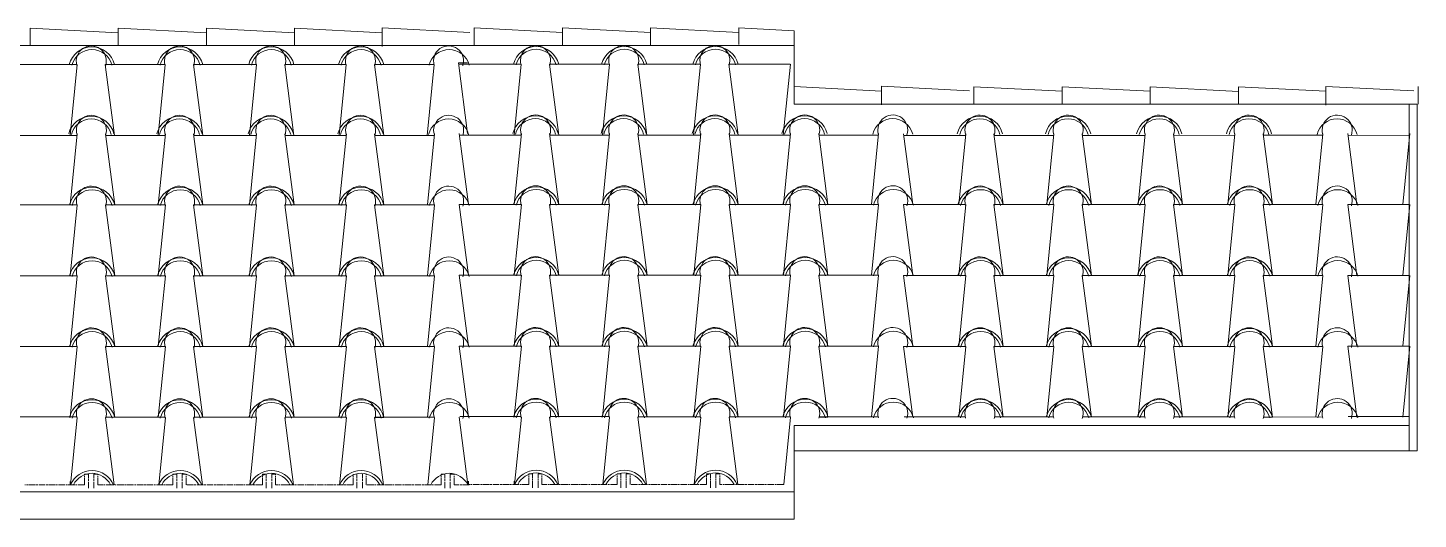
# Model space of a CAD drawing. Header units: millimetres. Extents: x -2768 to 386734, y -140 to 258833.
# Drawn here: x 105752 to 110839, y 153917 to 155717 of the extents above; entities that cross this region are included whole.
import ezdxf

# ---------------------------------------------------------------- set-up
doc = ezdxf.new("R2010")
doc.units = ezdxf.units.MM
doc.linetypes.add('ACAD_ISO08W100', pattern=[36, 24, -3, 6, -3])
for name, color, linetype, lineweight in [('PROIEZIONI', 145, 'Continuous', 5), ('TETTO', 6, 'Continuous', 20), ('TRATTEGGIO_tetto', 1, 'Continuous', 0), ('VARIE', 4, 'Continuous', 13)]:
    doc.layers.add(name, color=color, linetype=linetype, lineweight=lineweight)

msp = doc.modelspace()

# ---------------------------------------------------------------- linework, layer by layer
at = {"layer": 'PROIEZIONI'}
for p, q in [((108555.3, 155652.1), (95655, 155652.1)), ((108555.3, 155437), (110834.8, 155437)), ((110805.9, 155437), (110805.9, 154166.9))]:
    msp.add_line(p, q, dxfattribs=at)
at = {"layer": 'TETTO'}
for p, q in [((108555.3, 155706.2), (108555.3, 155437)), ((110834.8, 155437), (110834.8, 154166.9)), ((108555.3, 153916.9), (108555.3, 154259.7)), ((108555.3, 154166.9), (110834.8, 154166.9)), ((108555.3, 153916.9), (93501.7, 153916.9))]:
    msp.add_line(p, q, dxfattribs=at)
at = {"layer": 'TRATTEGGIO_tetto'}
for p, q in [((106082.4, 155698.8), (105759.9, 155715.7)), ((105759.9, 155715.7), (105759.9, 155650.7)), ((106405, 155698.7), (106082.4, 155715.6)), ((106082.4, 155715.6), (106082.5, 155651.6)), ((106727.6, 155698.6), (106405, 155715.5)), ((106405, 155715.5), (106405, 155651.5)), ((107047.8, 155698.7), (106727.6, 155715.5)), ((106727.6, 155715.5), (106727.6, 155654.4)), ((107047.7, 155716.9), (107047.8, 155648)), ((107369.3, 155700.1), (107047.7, 155716.9)), ((107707.7, 155700.1), (107385.1, 155717)), ((107385.1, 155717), (107385.1, 155652)), ((108030.2, 155700), (107707.7, 155716.9)), ((107707.7, 155716.9), (107707.7, 155652.9)), ((108352.8, 155700), (108030.2, 155716.9)), ((108030.2, 155716.9), (108030.3, 155652.8)), ((108555.3, 155706.2), (108352.8, 155716.8)), ((108352.8, 155716.8), (108352.8, 155655.7)), ((105930.8, 155582.2), (105706, 155582.2)), ((105931.9, 155582.2), (105906, 155322.7)), ((106069.1, 155582.2), (106035.2, 155582.2)), ((106035.2, 155582.2), (106069.1, 155322.7)), ((106253.5, 155582.2), (106037.1, 155582.2)), ((106254.6, 155582.2), (106228.7, 155322.7)), ((106391.7, 155582.2), (106357.9, 155582.2)), ((106357.9, 155582.2), (106391.8, 155322.7)), ((106587.2, 155582.2), (106359.8, 155582.2)), ((106588.3, 155582.2), (106562.5, 155322.7)), ((106725.5, 155582.2), (106691.6, 155582.2)), ((106691.6, 155582.2), (106725.5, 155322.7)), ((106915.6, 155582.2), (106693.5, 155582.2)), ((106916.7, 155582.2), (106890.8, 155322.7)), ((107053.9, 155582.2), (107020, 155582.2)), ((107020, 155582.2), (107053.9, 155322.7)), ((107237.9, 155582.2), (107021.9, 155582.2)), ((107239, 155582.2), (107213.2, 155322.7)), ((107361, 155588.8), (107327.1, 155588.8)), ((107327.1, 155588.8), (107361, 155329.3)), ((107556, 155583.5), (107331.2, 155583.5)), ((107557.1, 155583.5), (107531.3, 155324)), ((107694.3, 155583.5), (107660.4, 155583.5)), ((107660.4, 155583.5), (107694.3, 155324)), ((107878.7, 155583.5), (107662.3, 155583.5)), ((107879.8, 155583.5), (107853.9, 155324)), ((108017, 155583.5), (107983.1, 155583.5)), ((107983.1, 155583.5), (108017, 155324)), ((108212.4, 155583.5), (107985, 155583.5)), ((108213.5, 155583.5), (108187.7, 155324)), ((108350.7, 155583.5), (108316.9, 155583.5)), ((108316.9, 155583.5), (108350.7, 155324)), ((108540.8, 155583.5), (108318.7, 155583.5)), ((108541.9, 155583.5), (108516.1, 155324)), ((108875.5, 155485), (108555.3, 155501.8)), ((108875.5, 155503.2), (108875.5, 155434.3)), ((109197.1, 155486.4), (108875.5, 155503.2)), ((109536.2, 155484.3), (109213.6, 155501.2)), ((109213.6, 155501.2), (109213.6, 155436.2)), ((109858.7, 155484.3), (109536.1, 155501.2)), ((109536.1, 155501.2), (109536.2, 155437.1)), ((110181.3, 155484.2), (109858.7, 155501.1)), ((109858.7, 155501.1), (109858.7, 155437)), ((110501.5, 155484.3), (110181.3, 155501)), ((110181.3, 155501), (110181.3, 155440)), ((110501.5, 155502.5), (110501.5, 155433.6)), ((110823, 155485.7), (110501.5, 155502.5)), ((110839.1, 155501.8), (110839.1, 155436.8)), ((105932.3, 155328), (105906.5, 155068.5)), ((106035.6, 155328), (106069.5, 155068.5)), ((106255, 155328), (106229.1, 155068.5)), ((106358.3, 155328), (106392.2, 155068.5)), ((106588.7, 155328), (106562.9, 155068.5)), ((106692.1, 155328), (106725.9, 155068.5)), ((106917.1, 155328), (106891.3, 155068.5)), ((107020.4, 155328), (107054.3, 155068.5)), ((107239.4, 155328), (107213.6, 155068.5)), ((107329.8, 155329.3), (107363.7, 155069.8)), ((107557.5, 155329.3), (107531.7, 155069.8)), ((107660.9, 155329.3), (107694.7, 155069.8)), ((107880.2, 155329.3), (107854.4, 155069.8)), ((107983.5, 155329.3), (108017.4, 155069.8)), ((108213.9, 155329.3), (108188.1, 155069.8)), ((108317.3, 155329.3), (108351.1, 155069.8)), ((108541.8, 155323.9), (108318, 155323.7)), ((108542.3, 155329.3), (108516.5, 155069.8)), ((108645.7, 155329.3), (108679.5, 155069.8)), ((108864.1, 155324), (108646.4, 155323.9)), ((108864.7, 155329.3), (108838.8, 155069.8)), ((108955.8, 155328.6), (108989.6, 155069.1)), ((109183.5, 155328.6), (109157.7, 155069.1)), ((109286.8, 155328.6), (109320.7, 155069.1)), ((109506.2, 155328.6), (109480.3, 155069.1)), ((109609.5, 155328.6), (109643.4, 155069.1)), ((109839.9, 155328.6), (109814.1, 155069.1)), ((109943.3, 155328.6), (109977.1, 155069.1)), ((110168.3, 155328.6), (110142.5, 155069.1)), ((110271.7, 155328.6), (110305.5, 155069.1)), ((110490.6, 155328.6), (110464.8, 155069.1)), ((110581.3, 155329.2), (110615.1, 155069.6)), ((110809, 155329.2), (110783.2, 155069.6)), ((105931.7, 155322), (105705.4, 155321.9)), ((106254.4, 155322.2), (106036.4, 155322.1)), ((106588.2, 155322.4), (106359.1, 155322.2)), ((106916.6, 155322.5), (106692.8, 155322.4)), ((107238.9, 155322.7), (107021.2, 155322.6)), ((107556.9, 155323.3), (107330.6, 155323.2)), ((107879.6, 155323.5), (107661.6, 155323.4)), ((108213.4, 155323.7), (107984.3, 155323.6)), ((109182.9, 155322.6), (108956.6, 155322.5)), ((109505.6, 155322.8), (109287.6, 155322.6)), ((109839.4, 155322.9), (109610.3, 155322.8)), ((110167.8, 155323.1), (109944, 155323)), ((110490.1, 155323.3), (110272.4, 155323.2)), ((110808.4, 155323.2), (110582.1, 155323)), ((107363.6, 155069.8), (107329.8, 155069.8)), ((107329.8, 155069.8), (107363.7, 154810.3)), ((107556.4, 155069.8), (107331.7, 155069.8)), ((107557.5, 155069.8), (107531.7, 154810.3)), ((107694.7, 155069.8), (107660.9, 155069.8)), ((107660.9, 155069.8), (107694.7, 154810.3)), ((107879.1, 155069.8), (107662.7, 155069.8)), ((107880.2, 155069.8), (107854.4, 154810.3)), ((108017.4, 155069.8), (107983.5, 155069.8)), ((107983.5, 155069.8), (108017.4, 154810.3)), ((108212.9, 155069.8), (107985.4, 155069.8)), ((108213.9, 155069.8), (108188.1, 154810.3)), ((108351.1, 155069.8), (108317.3, 155069.8)), ((108317.3, 155069.8), (108351.1, 154810.3)), ((108541.3, 155069.8), (108319.2, 155069.8)), ((108542.3, 155069.8), (108516.5, 154810.3)), ((108679.5, 155069.8), (108645.7, 155069.8)), ((108645.7, 155069.8), (108679.5, 154810.3)), ((108863.6, 155069.8), (108647.5, 155069.8)), ((108864.7, 155069.8), (108838.8, 154810.3)), ((110615.1, 155069.6), (110581.3, 155069.6)), ((110581.3, 155069.6), (110615.1, 154810.1)), ((110807.9, 155069.6), (110583.2, 155069.6)), ((110809, 155069.6), (110783.2, 154810.1)), ((105931.2, 155068.5), (105706.4, 155068.5)), ((105932.3, 155068.5), (105906.5, 154808.9)), ((106069.5, 155068.5), (106035.6, 155068.5)), ((106035.6, 155068.5), (106069.5, 154808.9)), ((106253.9, 155068.5), (106037.5, 155068.5)), ((106255, 155068.5), (106229.1, 154808.9)), ((106392.2, 155068.5), (106358.3, 155068.5)), ((106358.3, 155068.5), (106392.2, 154808.9)), ((106587.6, 155068.5), (106360.2, 155068.5)), ((106588.7, 155068.5), (106562.9, 154808.9)), ((106725.9, 155068.5), (106692.1, 155068.5)), ((106692.1, 155068.5), (106725.9, 154808.9)), ((106916, 155068.5), (106693.9, 155068.5)), ((106917.1, 155068.5), (106891.3, 154808.9)), ((107054.3, 155068.5), (107020.4, 155068.5)), ((107020.4, 155068.5), (107054.3, 154808.9)), ((107238.3, 155068.5), (107022.3, 155068.5)), ((107239.4, 155068.5), (107213.6, 154808.9)), ((108989.6, 155069.1), (108955.8, 155069.1)), ((108955.8, 155069.1), (108989.6, 154809.5)), ((109182.4, 155069.1), (108957.6, 155069.1)), ((109183.5, 155069.1), (109157.7, 154809.5)), ((109320.7, 155069.1), (109286.8, 155069.1)), ((109286.8, 155069.1), (109320.7, 154809.5)), ((109505.1, 155069.1), (109288.7, 155069.1)), ((109506.2, 155069.1), (109480.3, 154809.5)), ((109643.4, 155069.1), (109609.5, 155069.1)), ((109609.5, 155069.1), (109643.4, 154809.5)), ((109838.8, 155069.1), (109611.4, 155069.1)), ((109839.9, 155069.1), (109814.1, 154809.5)), ((109977.1, 155069.1), (109943.3, 155069.1)), ((109943.3, 155069.1), (109977.1, 154809.5)), ((110167.2, 155069.1), (109945.1, 155069.1)), ((110168.3, 155069.1), (110142.5, 154809.5)), ((110305.5, 155069.1), (110271.7, 155069.1)), ((110271.7, 155069.1), (110305.5, 154809.5)), ((110489.6, 155069.1), (110273.5, 155069.1)), ((110490.6, 155069.1), (110464.8, 154809.5)), ((105931.2, 154808.9), (105706.4, 154808.9)), ((105932.3, 154808.9), (105906.5, 154549.4)), ((106069.5, 154808.9), (106035.6, 154808.9)), ((106035.6, 154808.9), (106069.5, 154549.4)), ((106253.9, 154808.9), (106037.5, 154808.9)), ((106255, 154808.9), (106229.1, 154549.4)), ((106392.2, 154808.9), (106358.3, 154808.9)), ((106358.3, 154808.9), (106392.2, 154549.4)), ((106587.6, 154808.9), (106360.2, 154808.9)), ((106588.7, 154808.9), (106562.9, 154549.4)), ((106725.9, 154808.9), (106692.1, 154808.9)), ((106692.1, 154808.9), (106725.9, 154549.4)), ((106916, 154808.9), (106693.9, 154808.9)), ((106917.1, 154808.9), (106891.3, 154549.4)), ((107054.3, 154808.9), (107020.4, 154808.9)), ((107020.4, 154808.9), (107054.3, 154549.4)), ((107238.3, 154808.9), (107022.3, 154808.9)), ((107239.4, 154808.9), (107213.6, 154549.4)), ((107363.6, 154810.3), (107329.8, 154810.3)), ((107329.8, 154810.3), (107363.7, 154550.7)), ((107556.4, 154810.3), (107331.7, 154810.3)), ((107557.5, 154810.3), (107531.7, 154550.7)), ((107694.7, 154810.3), (107660.9, 154810.3)), ((107660.9, 154810.3), (107694.7, 154550.7)), ((107879.1, 154810.3), (107662.7, 154810.3)), ((107880.2, 154810.3), (107854.4, 154550.7)), ((108017.4, 154810.3), (107983.5, 154810.3)), ((107983.5, 154810.3), (108017.4, 154550.7)), ((108212.9, 154810.3), (107985.4, 154810.3)), ((108213.9, 154810.3), (108188.1, 154550.7)), ((108351.1, 154810.3), (108317.3, 154810.3)), ((108317.3, 154810.3), (108351.1, 154550.7)), ((108541.3, 154810.3), (108319.2, 154810.3)), ((108542.3, 154810.3), (108516.5, 154550.7)), ((108679.5, 154810.3), (108645.7, 154810.3)), ((108645.7, 154810.3), (108679.5, 154550.7)), ((108863.6, 154810.3), (108647.5, 154810.3)), ((108864.7, 154810.3), (108838.8, 154550.7)), ((108989.6, 154809.5), (108955.8, 154809.5)), ((108955.8, 154809.5), (108989.6, 154550)), ((109182.4, 154809.5), (108957.6, 154809.5)), ((109183.5, 154809.5), (109157.7, 154550)), ((109320.7, 154809.5), (109286.8, 154809.5)), ((109286.8, 154809.5), (109320.7, 154550)), ((109505.1, 154809.5), (109288.7, 154809.5)), ((109506.2, 154809.5), (109480.3, 154550)), ((109643.4, 154809.5), (109609.5, 154809.5)), ((109609.5, 154809.5), (109643.4, 154550)), ((109838.8, 154809.5), (109611.4, 154809.5)), ((109839.9, 154809.5), (109814.1, 154550)), ((109977.1, 154809.5), (109943.3, 154809.5)), ((109943.3, 154809.5), (109977.1, 154550)), ((110167.2, 154809.5), (109945.1, 154809.5)), ((110168.3, 154809.5), (110142.5, 154550)), ((110305.5, 154809.5), (110271.7, 154809.5)), ((110271.7, 154809.5), (110305.5, 154550)), ((110489.6, 154809.5), (110273.5, 154809.5)), ((110490.6, 154809.5), (110464.8, 154550)), ((110615.1, 154810.1), (110581.3, 154810.1)), ((110581.3, 154810.1), (110615.1, 154550.6)), ((110807.9, 154810.1), (110583.2, 154810.1)), ((110809, 154810.1), (110783.2, 154550.6)), ((105931.2, 154549.4), (105706.4, 154549.4)), ((105932.3, 154549.4), (105906.5, 154289.9)), ((106069.5, 154549.4), (106035.6, 154549.4)), ((106035.6, 154549.4), (106069.5, 154289.9)), ((106253.9, 154549.4), (106037.5, 154549.4)), ((106255, 154549.4), (106229.1, 154289.9)), ((106392.2, 154549.4), (106358.3, 154549.4)), ((106358.3, 154549.4), (106392.2, 154289.9)), ((106587.6, 154549.4), (106360.2, 154549.4)), ((106588.7, 154549.4), (106562.9, 154289.9)), ((106725.9, 154549.4), (106692.1, 154549.4)), ((106692.1, 154549.4), (106725.9, 154289.9)), ((106916, 154549.4), (106693.9, 154549.4)), ((106917.1, 154549.4), (106891.3, 154289.9)), ((107054.3, 154549.4), (107020.4, 154549.4)), ((107020.4, 154549.4), (107054.3, 154289.9)), ((107238.3, 154549.4), (107022.3, 154549.4)), ((107239.4, 154549.4), (107213.6, 154289.9)), ((107363.6, 154550.7), (107329.8, 154550.7)), ((107329.8, 154550.7), (107363.7, 154291.2)), ((107556.4, 154550.7), (107331.7, 154550.7)), ((107557.5, 154550.7), (107531.7, 154291.2)), ((107694.7, 154550.7), (107660.9, 154550.7)), ((107660.9, 154550.7), (107694.7, 154291.2)), ((107879.1, 154550.7), (107662.7, 154550.7)), ((107880.2, 154550.7), (107854.4, 154291.2)), ((108017.4, 154550.7), (107983.5, 154550.7)), ((107983.5, 154550.7), (108017.4, 154291.2)), ((108212.9, 154550.7), (107985.4, 154550.7)), ((108213.9, 154550.7), (108188.1, 154291.2)), ((108351.1, 154550.7), (108317.3, 154550.7)), ((108317.3, 154550.7), (108351.1, 154291.2)), ((108541.3, 154550.7), (108319.2, 154550.7)), ((108542.3, 154550.7), (108516.5, 154291.2)), ((108679.5, 154550.7), (108645.7, 154550.7)), ((108645.7, 154550.7), (108679.5, 154291.2)), ((108863.6, 154550.7), (108647.5, 154550.7)), ((108864.7, 154550.7), (108838.8, 154291.2)), ((108989.6, 154550), (108955.8, 154550)), ((108955.8, 154550), (108989.6, 154290.5)), ((109182.4, 154550), (108957.6, 154550)), ((109183.5, 154550), (109157.7, 154290.5)), ((109320.7, 154550), (109286.8, 154550)), ((109286.8, 154550), (109320.7, 154290.5)), ((109505.1, 154550), (109288.7, 154550)), ((109506.2, 154550), (109480.3, 154290.5)), ((109643.4, 154550), (109609.5, 154550)), ((109609.5, 154550), (109643.4, 154290.5)), ((109838.8, 154550), (109611.4, 154550)), ((109839.9, 154550), (109814.1, 154290.5)), ((109977.1, 154550), (109943.3, 154550)), ((109943.3, 154550), (109977.1, 154290.5)), ((110167.2, 154550), (109945.1, 154550)), ((110168.3, 154550), (110142.5, 154290.5)), ((110305.5, 154550), (110271.7, 154550)), ((110271.7, 154550), (110305.5, 154290.5)), ((110489.6, 154550), (110273.5, 154550)), ((110490.6, 154550), (110464.8, 154290.5)), ((110615.1, 154550.6), (110581.3, 154550.6)), ((110581.3, 154550.6), (110615.1, 154291.1)), ((110807.9, 154550.6), (110583.2, 154550.6)), ((110809, 154550.6), (110783.2, 154291.1)), ((105930.9, 154291.4), (105706.8, 154291.5)), ((105932.3, 154289.9), (105907.7, 154042.9)), ((106035.6, 154289.9), (106067.9, 154042.9)), ((106253.6, 154291.2), (106037.9, 154291.3)), ((106255, 154289.9), (106230.4, 154042.9)), ((106358.3, 154289.9), (106390.5, 154042.9)), ((106587.4, 154291.1), (106360.5, 154291.2)), ((106588.7, 154289.9), (106564.1, 154042.9)), ((106692.1, 154289.9), (106724.3, 154042.9)), ((106915.8, 154290.9), (106694.2, 154291)), ((106917.1, 154289.9), (106892.4, 154042.2)), ((107054.3, 154289.9), (107020.4, 154289.9)), ((107020.4, 154289.9), (107052.7, 154042.9)), ((107238.1, 154290.7), (107022.6, 154290.8)), ((107239.4, 154289.9), (107214.8, 154042.9)), ((107329.8, 154291.2), (107362, 154044.2)), ((107556.1, 154292.7), (107332.1, 154292.8)), ((107557.5, 154291.2), (107532.9, 154044.2)), ((107660.9, 154291.2), (107693.1, 154044.2)), ((107878.8, 154292.6), (107663.1, 154292.7)), ((107880.2, 154291.2), (107855.6, 154044.2)), ((107983.5, 154291.2), (108015.8, 154044.2)), ((108212.6, 154292.4), (107985.7, 154292.5)), ((108213.9, 154291.2), (108189.3, 154044.2)), ((108317.3, 154291.2), (108349.5, 154044.2)), ((108541, 154292.2), (108319.4, 154292.3)), ((108542.3, 154291.2), (108517.7, 154043.5)), ((108679.5, 154291.2), (108645.7, 154291.2)), ((108863.4, 154292.1), (108647.8, 154292.2)), ((109182.1, 154292), (108958, 154292.1)), ((109504.8, 154291.8), (109289.1, 154291.9)), ((109838.6, 154291.7), (109611.7, 154291.8)), ((110167, 154291.5), (109945.4, 154291.6)), ((110305.5, 154290.5), (110271.7, 154290.5)), ((110489.3, 154291.3), (110273.8, 154291.4)), ((110807.6, 154292.6), (110583.5, 154292.7)), ((105906.5, 154042.9), (105906.5, 154055.4)), ((107363.7, 154056.7), (107363.7, 154044.2)), ((107531.7, 154044.2), (107531.7, 154056.7))]:
    msp.add_line(p, q, dxfattribs=at)
at = {"layer": 'TRATTEGGIO_tetto', "linetype": 'ACAD_ISO08W100'}
for p, q in [((105959.4, 154042.9), (105959.4, 154081.4)), ((105959.4, 154081.4), (105973.4, 154081.4)), ((105973.4, 154030.4), (105973.4, 154081.4)), ((105993.4, 154030.4), (105993.4, 154081.4)), ((106007.4, 154081.4), (105993.4, 154081.4)), ((106007.4, 154042.9), (106007.4, 154081.4)), ((106282.4, 154042.9), (106282.4, 154081.4)), ((106282.4, 154081.4), (106296.4, 154081.4)), ((106296.4, 154030.4), (106296.4, 154081.4)), ((106316.4, 154030.4), (106316.4, 154081.4)), ((106330.4, 154081.4), (106316.4, 154081.4)), ((106330.4, 154042.9), (106330.4, 154081.4)), ((106610.1, 154042.9), (106610.1, 154081.4)), ((106610.1, 154081.4), (106624.1, 154081.4)), ((106624.1, 154030.4), (106624.1, 154081.4)), ((106644.1, 154030.4), (106644.1, 154081.4)), ((106658.1, 154081.4), (106644.1, 154081.4)), ((106658.1, 154042.9), (106658.1, 154081.4)), ((106942.1, 154042.9), (106942.1, 154081.4)), ((106956.1, 154030.4), (106956.1, 154081.4)), ((106976.1, 154030.4), (106976.1, 154081.4)), ((106990.1, 154042.9), (106990.1, 154081.4)), ((107263.5, 154042.9), (107263.5, 154081.4)), ((107263.5, 154081.4), (107277.5, 154081.4)), ((107277.5, 154030.4), (107277.5, 154081.4)), ((107297.5, 154030.4), (107297.5, 154081.4)), ((107311.5, 154081.4), (107297.5, 154081.4)), ((107311.5, 154042.9), (107311.5, 154081.4)), ((107584.6, 154044.2), (107584.6, 154082.7)), ((107584.6, 154082.7), (107598.6, 154082.7)), ((107598.6, 154031.7), (107598.6, 154082.7)), ((107618.6, 154031.7), (107618.6, 154082.7)), ((107632.6, 154082.7), (107618.6, 154082.7)), ((107632.6, 154044.2), (107632.6, 154082.7)), ((107907.6, 154044.2), (107907.6, 154082.7)), ((107907.6, 154082.7), (107921.6, 154082.7)), ((107921.6, 154031.7), (107921.6, 154082.7)), ((107941.6, 154031.7), (107941.6, 154082.7)), ((107955.6, 154082.7), (107941.6, 154082.7)), ((107955.6, 154044.2), (107955.6, 154082.7)), ((108235.3, 154044.2), (108235.3, 154082.7)), ((108235.3, 154082.7), (108249.3, 154082.7)), ((108249.3, 154031.7), (108249.3, 154082.7)), ((108269.3, 154031.7), (108269.3, 154082.7)), ((108283.3, 154082.7), (108269.3, 154082.7)), ((108283.3, 154044.2), (108283.3, 154082.7)), ((105959.4, 154042.9), (105740.9, 154042.9)), ((106062.1, 154042.9), (106007.4, 154042.9)), ((106282.4, 154042.9), (106062.1, 154042.9)), ((106393.6, 154042.9), (106330.4, 154042.9)), ((106610.1, 154042.9), (106391.6, 154042.9)), ((106702.2, 154042.9), (106658.1, 154042.9)), ((106942.1, 154042.9), (106702.2, 154042.9)), ((107053.3, 154042.9), (106990.1, 154042.9)), ((107263.5, 154042.9), (107051.3, 154042.9)), ((107366.2, 154042.9), (107311.5, 154042.9)), ((107584.6, 154044.2), (107366.1, 154044.2)), ((107687.3, 154044.2), (107632.6, 154044.2)), ((107907.6, 154044.2), (107687.3, 154044.2)), ((108018.8, 154044.2), (107955.6, 154044.2)), ((108235.3, 154044.2), (108016.8, 154044.2)), ((108327.4, 154044.2), (108283.3, 154044.2)), ((108517.7, 154043.5), (108327.4, 154044.2))]:
    msp.add_line(p, q, dxfattribs=at)
at = {"layer": 'TRATTEGGIO_tetto'}
for centre, radius, start, end in [((105986.2, 155561.8), 85.3, 13.8366, 166.1634), ((105986.2, 155561.8), 75.3, 13.8366, 166.1634), ((105983.9, 155595.8), 54.9, 340.8887, 197.4265), ((106308.9, 155561.8), 85.3, 13.8366, 166.1634), ((106308.9, 155561.8), 75.3, 13.8366, 166.1634), ((106306.6, 155595.8), 54.9, 340.8887, 197.4265), ((106642.6, 155561.8), 85.3, 13.8366, 166.1634), ((106642.6, 155561.8), 75.3, 13.8366, 166.1634), ((106640.4, 155595.8), 54.9, 340.8887, 197.4265), ((106971, 155561.8), 85.3, 13.8366, 166.1634), ((106971, 155561.8), 75.3, 13.8366, 166.1634), ((106968.8, 155595.8), 54.9, 340.8887, 197.4265), ((107293.3, 155561.8), 75.3, 13.8366, 166.1634), ((107291.1, 155595.8), 54.9, 340.8887, 197.4265), ((107611.4, 155563.1), 85.3, 13.8366, 166.1634), ((107611.4, 155563.1), 75.3, 13.8366, 166.1634), ((107609.2, 155597.1), 54.9, 340.8887, 197.4265), ((107934.1, 155563.1), 85.3, 13.8366, 166.1634), ((107934.1, 155563.1), 75.3, 13.8366, 166.1634), ((107931.9, 155597.1), 54.9, 340.8887, 197.4265), ((108267.9, 155563.1), 85.3, 13.8366, 166.1634), ((108267.9, 155563.1), 75.3, 13.8366, 166.1634), ((108265.6, 155597.1), 54.9, 340.8887, 197.4265), ((105984, 155307.6), 85.3, 13.8366, 166.1634), ((105984, 155307.6), 75.3, 13.8366, 166.1634), ((105984.4, 155341.6), 54.9, 340.8887, 197.4265), ((106306.6, 155307.6), 85.3, 13.8366, 166.1634), ((106306.6, 155307.6), 75.3, 13.8366, 166.1634), ((106307, 155341.6), 54.9, 340.8887, 197.4265), ((106640.4, 155307.6), 85.3, 13.8366, 166.1634), ((106640.4, 155307.6), 75.3, 13.8366, 166.1634), ((106640.8, 155341.6), 54.9, 340.8887, 197.4265), ((106968.8, 155307.6), 85.3, 13.8366, 166.1634), ((106968.8, 155307.6), 75.3, 13.8366, 166.1634), ((106969.2, 155341.6), 54.9, 340.8887, 197.4265), ((107291.1, 155307.6), 75.3, 13.8366, 166.1634), ((107291.5, 155341.6), 54.9, 340.8887, 197.4265), ((107609.2, 155308.9), 85.3, 13.8366, 166.1634), ((107609.2, 155308.9), 75.3, 13.8366, 166.1634), ((107609.6, 155342.9), 54.9, 340.8887, 197.4265), ((107931.9, 155308.9), 85.3, 13.8366, 166.1634), ((107931.9, 155308.9), 75.3, 13.8366, 166.1634), ((107932.3, 155342.9), 54.9, 340.8887, 197.4265), ((108265.6, 155308.9), 85.3, 13.8366, 166.1634), ((108265.6, 155308.9), 75.3, 13.8366, 166.1634), ((108266, 155342.9), 54.9, 340.8887, 197.4265), ((108594, 155308.9), 85.3, 13.8366, 166.1634), ((108594, 155308.9), 75.3, 13.8366, 166.1634), ((108594.4, 155342.9), 54.9, 340.8887, 197.4265), ((108916.3, 155308.9), 75.3, 13.8366, 166.1634), ((108916.7, 155342.9), 54.9, 340.8887, 197.4265), ((109235.2, 155308.2), 85.3, 13.8366, 166.1634), ((109235.2, 155308.2), 75.3, 13.8366, 166.1634), ((109235.6, 155342.2), 54.9, 340.8887, 197.4265), ((109557.9, 155308.2), 85.3, 13.8366, 166.1634), ((109557.9, 155308.2), 75.3, 13.8366, 166.1634), ((109558.3, 155342.2), 54.9, 340.8887, 197.4265), ((109891.6, 155308.2), 85.3, 13.8366, 166.1634), ((109891.6, 155308.2), 75.3, 13.8366, 166.1634), ((109892, 155342.2), 54.9, 340.8887, 197.4265), ((110220, 155308.2), 85.3, 13.8366, 166.1634), ((110220, 155308.2), 75.3, 13.8366, 166.1634), ((110220.4, 155342.2), 54.9, 340.8887, 197.4265), ((110542.3, 155308.2), 75.3, 13.8366, 166.1634), ((110542.7, 155342.2), 54.9, 340.8887, 197.4265), ((105986.6, 155048.1), 85.3, 13.8366, 166.1634), ((105986.6, 155048.1), 75.3, 13.8366, 166.1634), ((105984.4, 155082.1), 54.9, 340.8887, 197.4265), ((106309.3, 155048.1), 85.3, 13.8366, 166.1634), ((106309.3, 155048.1), 75.3, 13.8366, 166.1634), ((106307, 155082.1), 54.9, 340.8887, 197.4265), ((106643.1, 155048.1), 85.3, 13.8366, 166.1634), ((106643.1, 155048.1), 75.3, 13.8366, 166.1634), ((106640.8, 155082.1), 54.9, 340.8887, 197.4265), ((106971.5, 155048.1), 85.3, 13.8366, 166.1634), ((106971.5, 155048.1), 75.3, 13.8366, 166.1634), ((106969.2, 155082.1), 54.9, 340.8887, 197.4265), ((107293.8, 155048.1), 75.3, 13.8366, 166.1634), ((107291.5, 155082.1), 54.9, 340.8887, 197.4265), ((107611.9, 155049.4), 85.3, 13.8366, 166.1634), ((107611.9, 155049.4), 75.3, 13.8366, 166.1634), ((107609.6, 155083.4), 54.9, 340.8887, 197.4265), ((107934.5, 155049.4), 85.3, 13.8366, 166.1634), ((107934.5, 155049.4), 75.3, 13.8366, 166.1634), ((107932.3, 155083.4), 54.9, 340.8887, 197.4265), ((108268.3, 155049.4), 85.3, 13.8366, 166.1634), ((108268.3, 155049.4), 75.3, 13.8366, 166.1634), ((108266, 155083.4), 54.9, 340.8887, 197.4265), ((108596.7, 155049.4), 85.3, 13.8366, 166.1634), ((108596.7, 155049.4), 75.3, 13.8366, 166.1634), ((108594.4, 155083.4), 54.9, 340.8887, 197.4265), ((108919, 155049.4), 75.3, 13.8366, 166.1634), ((108916.7, 155083.4), 54.9, 340.8887, 197.4265), ((109237.8, 155048.6), 85.3, 13.8366, 166.1634), ((109237.8, 155048.6), 75.3, 13.8366, 166.1634), ((109235.6, 155082.7), 54.9, 340.8887, 197.4265), ((109560.5, 155048.6), 85.3, 13.8366, 166.1634), ((109560.5, 155048.6), 75.3, 13.8366, 166.1634), ((109558.3, 155082.7), 54.9, 340.8887, 197.4265), ((109894.3, 155048.6), 85.3, 13.8366, 166.1634), ((109894.3, 155048.6), 75.3, 13.8366, 166.1634), ((109892, 155082.7), 54.9, 340.8887, 197.4265), ((110222.7, 155048.6), 85.3, 13.8366, 166.1634), ((110222.7, 155048.6), 75.3, 13.8366, 166.1634), ((110220.4, 155082.7), 54.9, 340.8887, 197.4265), ((110545, 155048.6), 75.3, 13.8366, 166.1634), ((110542.7, 155082.7), 54.9, 340.8887, 197.4265), ((105986.6, 154788.5), 85.3, 13.8366, 166.1634), ((105984.4, 154822.6), 54.9, 340.8887, 197.4265), ((106309.3, 154788.5), 85.3, 13.8366, 166.1634), ((106307, 154822.6), 54.9, 340.8887, 197.4265), ((106643.1, 154788.5), 85.3, 13.8366, 166.1634), ((106640.8, 154822.6), 54.9, 340.8887, 197.4265), ((106971.5, 154788.5), 85.3, 13.8366, 166.1634), ((106969.2, 154822.6), 54.9, 340.8887, 197.4265), ((107291.5, 154822.6), 54.9, 340.8887, 197.4265), ((107611.9, 154789.9), 85.3, 13.8366, 166.1634), ((107609.6, 154823.9), 54.9, 340.8887, 197.4265), ((107934.5, 154789.9), 85.3, 13.8366, 166.1634), ((107932.3, 154823.9), 54.9, 340.8887, 197.4265), ((108268.3, 154789.9), 85.3, 13.8366, 166.1634), ((108266, 154823.9), 54.9, 340.8887, 197.4265), ((108596.7, 154789.9), 85.3, 13.8366, 166.1634), ((108594.4, 154823.9), 54.9, 340.8887, 197.4265), ((108916.7, 154823.9), 54.9, 340.8887, 197.4265), ((109237.8, 154789.1), 85.3, 13.8366, 166.1634), ((109235.6, 154823.1), 54.9, 340.8887, 197.4265), ((109560.5, 154789.1), 85.3, 13.8366, 166.1634), ((109558.3, 154823.1), 54.9, 340.8887, 197.4265), ((109894.3, 154789.1), 85.3, 13.8366, 166.1634), ((109892, 154823.1), 54.9, 340.8887, 197.4265), ((110222.7, 154789.1), 85.3, 13.8366, 166.1634), ((110220.4, 154823.1), 54.9, 340.8887, 197.4265), ((110542.7, 154823.1), 54.9, 340.8887, 197.4265), ((105986.6, 154788.5), 75.3, 13.8366, 166.1634), ((106309.3, 154788.5), 75.3, 13.8366, 166.1634), ((106643.1, 154788.5), 75.3, 13.8366, 166.1634), ((106971.5, 154788.5), 75.3, 13.8366, 166.1634), ((107293.8, 154788.5), 75.3, 13.8366, 166.1634), ((107611.9, 154789.9), 75.3, 13.8366, 166.1634), ((107934.5, 154789.9), 75.3, 13.8366, 166.1634), ((108268.3, 154789.9), 75.3, 13.8366, 166.1634), ((108596.7, 154789.9), 75.3, 13.8366, 166.1634), ((108919, 154789.9), 75.3, 13.8366, 166.1634), ((109237.8, 154789.1), 75.3, 13.8366, 166.1634), ((109560.5, 154789.1), 75.3, 13.8366, 166.1634), ((109894.3, 154789.1), 75.3, 13.8366, 166.1634), ((110222.7, 154789.1), 75.3, 13.8366, 166.1634), ((110545, 154789.1), 75.3, 13.8366, 166.1634), ((105986.6, 154529), 85.3, 13.8366, 166.1634), ((105984.4, 154563), 54.9, 340.8887, 197.4265), ((106309.3, 154529), 85.3, 13.8366, 166.1634), ((106307, 154563), 54.9, 340.8887, 197.4265), ((106643.1, 154529), 85.3, 13.8366, 166.1634), ((106640.8, 154563), 54.9, 340.8887, 197.4265), ((106971.5, 154529), 85.3, 13.8366, 166.1634), ((106969.2, 154563), 54.9, 340.8887, 197.4265), ((107291.5, 154563), 54.9, 340.8887, 197.4265), ((107611.9, 154530.3), 85.3, 13.8366, 166.1634), ((107609.6, 154564.4), 54.9, 340.8887, 197.4265), ((107934.5, 154530.3), 85.3, 13.8366, 166.1634), ((107932.3, 154564.4), 54.9, 340.8887, 197.4265), ((108268.3, 154530.3), 85.3, 13.8366, 166.1634), ((108266, 154564.4), 54.9, 340.8887, 197.4265), ((108596.7, 154530.3), 85.3, 13.8366, 166.1634), ((108594.4, 154564.4), 54.9, 340.8887, 197.4265), ((108916.7, 154564.4), 54.9, 340.8887, 197.4265), ((109237.8, 154529.6), 85.3, 13.8366, 166.1634), ((109235.6, 154563.6), 54.9, 340.8887, 197.4265), ((109560.5, 154529.6), 85.3, 13.8366, 166.1634), ((109558.3, 154563.6), 54.9, 340.8887, 197.4265), ((109894.3, 154529.6), 85.3, 13.8366, 166.1634), ((109892, 154563.6), 54.9, 340.8887, 197.4265), ((110222.7, 154529.6), 85.3, 13.8366, 166.1634), ((110220.4, 154563.6), 54.9, 340.8887, 197.4265), ((110542.7, 154563.6), 54.9, 340.8887, 197.4265), ((105986.6, 154529), 75.3, 13.8366, 166.1634), ((106309.3, 154529), 75.3, 13.8366, 166.1634), ((106643.1, 154529), 75.3, 13.8366, 166.1634), ((106971.5, 154529), 75.3, 13.8366, 166.1634), ((107293.8, 154529), 75.3, 13.8366, 166.1634), ((107611.9, 154530.3), 75.3, 13.8366, 166.1634), ((107934.5, 154530.3), 75.3, 13.8366, 166.1634), ((108268.3, 154530.3), 75.3, 13.8366, 166.1634), ((108596.7, 154530.3), 75.3, 13.8366, 166.1634), ((108919, 154530.3), 75.3, 13.8366, 166.1634), ((109237.8, 154529.6), 75.3, 13.8366, 166.1634), ((109560.5, 154529.6), 75.3, 13.8366, 166.1634), ((109894.3, 154529.6), 75.3, 13.8366, 166.1634), ((110222.7, 154529.6), 75.3, 13.8366, 166.1634), ((110545, 154529.6), 75.3, 13.8366, 166.1634), ((105984.4, 154303.5), 54.9, 340.8887, 197.4265), ((106307, 154303.5), 54.9, 340.8887, 197.4265), ((106640.8, 154303.5), 54.9, 340.8887, 197.4265), ((106969.2, 154303.5), 54.9, 340.8887, 197.4265), ((107291.5, 154303.5), 54.9, 340.8887, 197.4265), ((107609.6, 154304.8), 54.9, 340.8887, 197.4265), ((107932.3, 154304.8), 54.9, 340.8887, 197.4265), ((108266, 154304.8), 54.9, 340.8887, 197.4265), ((108594.4, 154304.8), 54.9, 340.8887, 197.4265), ((108916.7, 154304.8), 54.9, 340.8887, 197.4265), ((109235.6, 154304.1), 54.9, 340.8887, 197.4265), ((109558.3, 154304.1), 54.9, 340.8887, 197.4265), ((109892, 154304.1), 54.9, 340.8887, 197.4265), ((110220.4, 154304.1), 54.9, 340.8887, 197.4265), ((110542.7, 154304.1), 54.9, 340.8887, 197.4265), ((105986.6, 154269.5), 85.3, 13.8366, 166.1634), ((105986.6, 154269.5), 75.3, 13.8366, 166.1634), ((106309.3, 154269.5), 85.3, 13.8366, 166.1634), ((106309.3, 154269.5), 75.3, 13.8366, 166.1634), ((106643.1, 154269.5), 85.3, 13.8366, 166.1634), ((106643.1, 154269.5), 75.3, 13.8366, 166.1634), ((106971.5, 154269.5), 85.3, 13.8366, 166.1634), ((106971.5, 154269.5), 75.3, 13.8366, 166.1634), ((107293.8, 154269.5), 75.3, 13.8366, 166.1634), ((107611.9, 154270.8), 85.3, 13.8366, 166.1634), ((107611.9, 154270.8), 75.3, 13.8366, 166.1634), ((107934.5, 154270.8), 85.3, 13.8366, 166.1634), ((107934.5, 154270.8), 75.3, 13.8366, 166.1634), ((108268.3, 154270.8), 85.3, 13.8366, 166.1634), ((108268.3, 154270.8), 75.3, 13.8366, 166.1634), ((108596.7, 154270.8), 85.3, 13.8366, 166.1634), ((108596.7, 154270.8), 75.3, 13.8366, 166.1634), ((108919, 154270.8), 75.3, 13.8366, 166.1634), ((109237.8, 154270.1), 85.3, 13.8366, 166.1634), ((109237.8, 154270.1), 75.3, 13.8366, 166.1634), ((109560.5, 154270.1), 85.3, 13.8366, 166.1634), ((109560.5, 154270.1), 75.3, 13.8366, 166.1634), ((109894.3, 154270.1), 85.3, 13.8366, 166.1634), ((109894.3, 154270.1), 75.3, 13.8366, 166.1634), ((110222.7, 154270.1), 85.3, 13.8366, 166.1634), ((110222.7, 154270.1), 75.3, 13.8366, 166.1634), ((110545, 154270.1), 75.3, 13.8366, 166.1634), ((105986.6, 154010), 85.3, 22.6842, 157.3158), ((105986.6, 154010), 75.3, 25.9026, 154.0974), ((106309.3, 154010), 85.3, 22.6842, 157.3158), ((106309.3, 154010), 75.3, 25.9026, 154.0974), ((106643.1, 154010), 85.3, 22.6842, 157.3158), ((106643.1, 154010), 75.3, 25.9026, 154.0974), ((106971.5, 154010), 85.3, 22.6837, 157.797), ((106971.5, 154010), 75.3, 25.902, 154.0979), ((107293.8, 154010), 75.3, 25.9026, 154.098), ((107611.9, 154011.3), 85.3, 22.6842, 157.3158), ((107611.9, 154011.3), 75.3, 25.9026, 154.0974), ((107934.5, 154011.3), 85.3, 22.6842, 157.3158), ((107934.5, 154011.3), 75.3, 25.9026, 154.0974), ((108268.3, 154011.3), 85.3, 22.6842, 157.3158), ((108268.3, 154011.3), 75.3, 25.9026, 154.0974)]:
    msp.add_arc(centre, radius, start, end, dxfattribs=at)
at = {"layer": 'VARIE', "ltscale": 0.13}
for p, q in [((108555.3, 154259.7), (110805.9, 154259.7)), ((108555.3, 154016.9), (93501.7, 154016.9))]:
    msp.add_line(p, q, dxfattribs=at)

doc.saveas('drawing.dxf')
